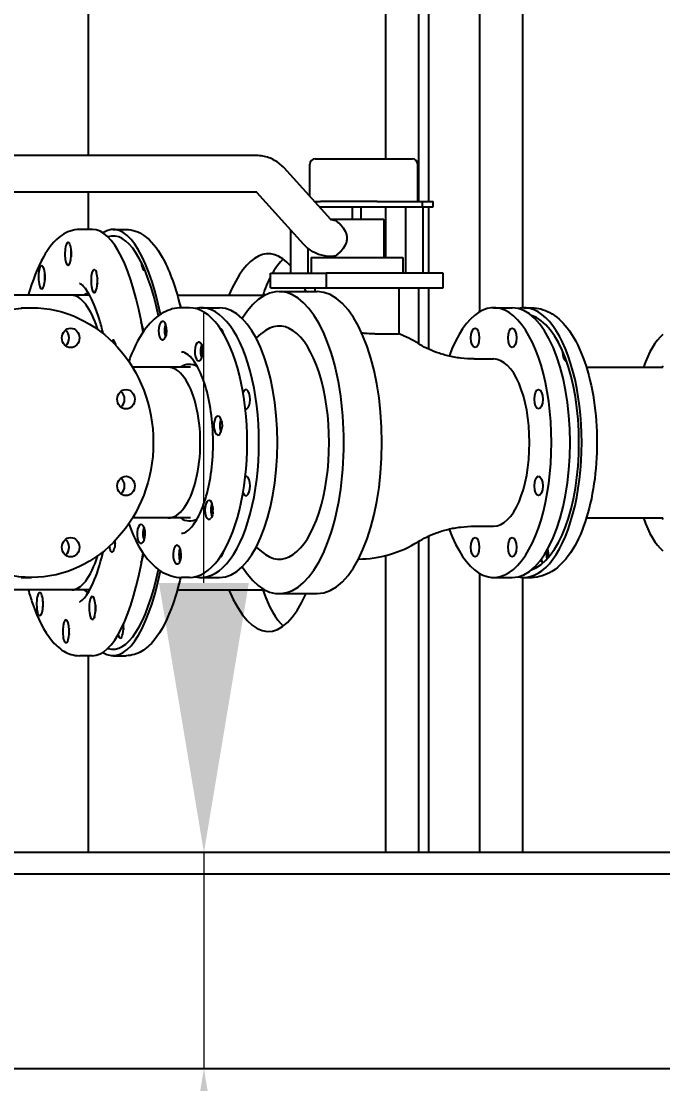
# Model space of a CAD drawing. Header units: millimetres. Extents: x -4172 to 126100, y -2 to 142133.
# Drawn here: x 10008 to 10603, y 42803 to 43788 of the extents above; entities that cross this region are included whole.
import ezdxf

# ---------------------------------------------------------------- set-up
doc = ezdxf.new("R2010")
doc.units = ezdxf.units.MM
doc.header["$LTSCALE"] = 100
doc.layers.add('Dimension', color=7, linetype='Continuous', lineweight=18)
doc.layers.add('Visible', color=7, linetype='Continuous', lineweight=25)
doc.styles.add('Title', font='arial.ttf')
doc.dimstyles.new('Default - Method 2b', dxfattribs={"dimscale": 100, "dimtxt": 3, "dimasz": 2.5, "dimexe": 3, "dimexo": 0.5, "dimgap": 0.7, "dimtad": 0, "dimtoh": 1, "dimdec": 1, "dimrnd": 1e-08, "dimtxsty": 'Title', "dimcen": 0.09, "dimdle": 10, "dimclrd": 256, "dimclre": 256, "dimclrt": 7, "dimadec": 0, "dimazin": 2, "dimtfac": 0.833333, "dimtdec": 1, "dimtmove": 0, "dimatfit": 3, "dimfxl": 1, "dimtolj": 1, "dimlwd": -1, "dimlwe": -1, "dimarcsym": 0})

# ---------------------------------------------------------------- blocks, each defined once
blk = doc.blocks.new('*D93')
at = {"layer": 'Defpoints', "color": 0, "transparency": 16777216}
for p in [(8821.88, 43017.58), (10177.56, 43017.58), (10177.56, 42817.58)]:
    blk.add_point(p, dxfattribs=at)
at = {"layer": 'Dimension', "transparency": 16777216}
for p, q in [((10177.56, 43267.58), (10177.56, 43517.58)), ((8871.88, 43017.58), (10477.56, 43017.58)), ((10177.56, 43017.58), (10177.56, 42817.58)), ((10177.56, 42567.58), (10177.56, 41620.72))]:
    blk.add_line(p, q, dxfattribs=at)
for points in [[(10135.89, 43267.58), (10219.22, 43267.58), (10177.56, 43017.58)], [(10135.89, 42567.58), (10219.22, 42567.58), (10177.56, 42817.58)]]:
    blk.add_solid(points, dxfattribs=at)
at = {"layer": 'Dimension', "color": 7, "transparency": 16777216, "insert": (10330.73, 40883.81), "char_height": 300, "attachment_point": 7, "rotation": 90, "style": 'Title'}
blk.add_mtext('\\A1;200', dxfattribs=at)

msp = doc.modelspace()

# ---------------------------------------------------------------- linework, layer by layer
at = {"layer": 'Visible'}
for p, q in [((10070.63, 43663.58), (10070.63, 43995.43)), ((10345.99, 43660.58), (10345.99, 43995.43)), ((10376.69, 43621.08), (10376.69, 43995.43)), ((10385.91, 43621.08), (10385.91, 43995.43)), ((10433.21, 43518.95), (10433.21, 43995.43)), ((10473.16, 43522.56), (10473.16, 43995.43)), ((10226.45, 43663.58), (9650.73, 43663.58)), ((10280.69, 43660.58), (10370.69, 43660.58)), ((10295.01, 43604.33), (10251.84, 43652.12)), ((10275.69, 43625.72), (10275.69, 43655.58)), ((10375.69, 43621.08), (10375.69, 43655.58)), ((10226.45, 43629.58), (9650.73, 43629.58)), ((10070.63, 43595.08), (10070.63, 43629.58)), ((10269.78, 43581.54), (10226.61, 43629.32)), ((10279.88, 43621.08), (10285.49, 43621.08)), ((10338.03, 43621.08), (10285.49, 43621.08)), ((10338.03, 43621.08), (10380.05, 43621.08)), ((10380.05, 43621.08), (10390.12, 43621.08)), ((10380.05, 43616.08), (10380.05, 43621.08)), ((10390.12, 43616.08), (10390.12, 43621.08)), ((10284.4, 43616.08), (10380.05, 43616.08)), ((10315.31, 43604.58), (10315.31, 43616.08)), ((10323.31, 43604.58), (10323.31, 43616.08)), ((10345.99, 43569.08), (10345.99, 43616.08)), ((10364.6, 43554.58), (10364.6, 43616.08)), ((10380.05, 43616.08), (10390.12, 43616.08)), ((10380.6, 43554.58), (10380.6, 43616.08)), ((10385.91, 43554.58), (10385.91, 43616.08)), ((10294.79, 43604.58), (10344.31, 43604.58)), ((10296.72, 43604.08), (10295.3, 43604.08)), ((10344.31, 43604.58), (10344.31, 43569.08)), ((10074.26, 43595.08), (10062.25, 43595.08)), ((10093.47, 43595.08), (10105.48, 43595.08)), ((10258.03, 43554.58), (10258.03, 43594.55)), ((10274.03, 43554.58), (10274.03, 43577.55)), ((10276.81, 43569.08), (10361.81, 43569.08)), ((10276.81, 43569.08), (10276.81, 43554.58)), ((10294.31, 43570.09), (10294.31, 43569.08)), ((10296.72, 43570.08), (10295.17, 43570.08)), ((10361.81, 43569.08), (10361.81, 43554.58)), ((10239.39, 43554.58), (10290.82, 43554.58)), ((10239.39, 43541.08), (10239.39, 43554.58)), ((10399.24, 43554.58), (10290.82, 43554.58)), ((10290.82, 43554.58), (10290.82, 43541.08)), ((10399.24, 43541.08), (10399.24, 43554.58)), ((10239.39, 43541.08), (10290.82, 43541.08)), ((10280.31, 43541.08), (10280.31, 43537.58)), ((10290.82, 43541.08), (10399.24, 43541.08)), ((10358.31, 43541.08), (10358.31, 43498.29)), ((10376.69, 43489.08), (10376.69, 43541.08)), ((10385.91, 43484.16), (10385.91, 43541.08)), ((10055.05, 43534.08), (9894.54, 43534.08)), ((10071.79, 43534.08), (10055.05, 43534.08)), ((10152.92, 43534.08), (10233.92, 43534.08)), ((10247.26, 43537.58), (10282.49, 43537.58)), ((10008.32, 43522.58), (10017.75, 43522.58)), ((10164.14, 43522.58), (10156.91, 43522.58)), ((10174.98, 43522.58), (10192.15, 43522.58)), ((10446.03, 43522.58), (10463.19, 43522.58)), ((10474.03, 43522.58), (10481.26, 43522.58)), ((10226.06, 43494.35), (10230.92, 43498.63)), ((10336.03, 43498.29), (10358.31, 43498.29)), ((10427.96, 43475.08), (10446.03, 43475.08)), ((10144.26, 43467.43), (10111.4, 43467.43)), ((10165.04, 43467.43), (10144.26, 43467.43)), ((10531.95, 43467.43), (10602.69, 43467.43)), ((10144.26, 43327.73), (10111.4, 43327.73)), ((10165.04, 43327.73), (10144.26, 43327.73)), ((10531.95, 43327.73), (10602.69, 43327.73)), ((10427.96, 43320.08), (10446.03, 43320.08)), ((10376.69, 43017.58), (10376.69, 43306.08)), ((10385.91, 43017.58), (10385.91, 43311)), ((10226.06, 43300.81), (10230.92, 43296.53)), ((10345.99, 43017.58), (10345.99, 43292.93)), ((10008.32, 43272.58), (10017.75, 43272.58)), ((10164.14, 43272.58), (10156.91, 43272.58)), ((10174.98, 43272.58), (10192.15, 43272.58)), ((10433.21, 43017.58), (10433.21, 43276.21)), ((10446.03, 43272.58), (10463.19, 43272.58)), ((10473.16, 43017.58), (10473.16, 43272.6)), ((10474.03, 43272.58), (10481.26, 43272.58)), ((10055.05, 43261.08), (9894.54, 43261.08)), ((10071.79, 43261.08), (10055.05, 43261.08)), ((10152.92, 43261.08), (10233.92, 43261.08)), ((10247.26, 43257.58), (10282.49, 43257.58)), ((10074.26, 43200.08), (10062.25, 43200.08)), ((10070.63, 43017.58), (10070.63, 43200.08)), ((10093.47, 43200.08), (10105.48, 43200.08)), ((27002.34, 43017.58), (9633.81, 43017.58)), ((27002.34, 42997.58), (9633.81, 42997.58)), ((7308.46, 42817.58), (11096.63, 42817.58))]:
    msp.add_line(p, q, dxfattribs=at)
for centre, radius, start, end in [((10280.69, 43655.58), 5, 90, 180), ((10370.69, 43655.58), 5, 0, 90), ((10319.31, 43397.58), 108, 58.16129, 68.83155), ((10319.31, 43397.58), 108, 270.72737, 301.83871)]:
    msp.add_arc(centre, radius, start, end, dxfattribs=at)
for centre, major_axis, ratio, start_param, end_param in [((10093.47, 43397.58), (0, 197.5), 0.278132, 5.35837, 6.458952), ((10074.26, 43397.58), (0, 197.5), 0.278132, 5.257683, 6.283185), ((10093.47, 43397.58), (0, 191.5), 0.278132, 5.373834, 6.37543), ((10051.73, 43572.54), (0, 10.75), 0.278132, 0.202004, 6.040039), ((10237.21, 43397.58), (0, -175), 0.33316, 2.7765, 3.817723), ((10057.49, 43572.54), (0, -10.75), 0.278132, 4.44243, 4.982348), ((10262.53, 43397.58), (0, 175), 0.278132, 0.238916, 0.457538), ((10027.26, 43550.9), (0, 10.75), 0.278132, 0.725603, 6.563638), ((10075.93, 43547.3), (0, -10.75), 0.278132, 2.819998, 8.658033), ((10122.37, 43567.94), (0, -10.75), 0.278132, 5.028868, 6.442209), ((10033.03, 43550.9), (0, -10.75), 0.278132, 4.44243, 4.982348), ((10081.69, 43547.3), (0, -10.75), 0.278132, 4.44243, 4.982348), ((10247.26, 43397.58), (0, 140), 0.428622, 2.535543, 6.889235), ((10262.53, 43397.58), (0, -175), 0.278132, 3.63707, 3.817723), ((10237.21, 43397.58), (0, -175), 0.33316, 2.498092, 2.532207), ((10055.05, 43397.58), (0, 136.5), 0.278132, 5.58696, 6.283185), ((10055.05, 43397.58), (0, 136.5), 0.278132, 5.58696, 6.283185), ((10074.26, 43397.58), (0, 139.5), 0.278132, 0.098476, 0.207764), ((10282.49, 43397.58), (0, 140), 0.428622, 3.141593, 6.283185), ((10446.03, 43397.58), (0, 125), 0.428622, 2.266452, 7.158326), ((10164.14, 43397.58), (0, -125), 0.428622, 0, 3.141593), ((10174.98, 43397.58), (0, 125), 0.428622, 3.040241, 6.384537), ((10192.15, 43397.58), (0, 125), 0.428622, 3.141593, 6.283185), ((10463.19, 43397.58), (0, 125), 0.428622, 3.141593, 6.283185), ((10474.03, 43397.58), (0, 125), 0.428622, 3.040241, 6.384537), ((10087.71, 43397.58), (0, -160), 0.278132, 2.271498, 2.344401), ((10139.33, 43501.4), (0, 8.75), 0.428622, 0.583846, 5.999783), ((10247.26, 43397.58), (0, 108), 0.428622, 2.780908, 6.64387), ((10474.03, 43397.58), (0, 119), 0.428622, 3.27893, 6.145848), ((10044.62, 43494.59), (0, 9), 0.903484, 3.760119, 5.664659), ((10144.75, 43501.4), (0, -8.75), 0.428622, 3.949296, 5.475482), ((10164.14, 43397.58), (0, -119), 0.428622, 3.576547, 3.609168), ((10192.2, 43494.59), (0, 9), 0.428622, 5.187148, 6.191775), ((10093.37, 43481.94), (0, 10.75), 0.278132, 5.437992, 6.72322), ((10174.98, 43397.58), (0, 125), 0.428622, 0.648289, 0.666428), ((10172.77, 43482.1), (0, -8.75), 0.428622, 2.940041, 8.355978), ((10614.53, 43397.58), (0, 105), 0.376863, 0.30387, 0.842984), ((10178.19, 43482.1), (0, -8.75), 0.428622, 3.946379, 5.475482), ((10513.54, 43481.83), (0, -8.75), 0.428622, 4.644887, 6.260908), ((10164.14, 43397.58), (0, 72.5), 0.428622, 6.048253, 6.554392), ((10446.03, 43397.58), (0, 77.5), 0.428622, 3.141593, 6.283185), ((10109.84, 43459.88), (0, 8.75), 0.428622, 5.753615, 6.002752), ((10144.26, 43397.58), (0, -69.85), 0.428622, 0, 3.141593), ((10144.26, 43397.58), (0, -69.85), 0.428622, 0, 3.141593), ((10635.76, 43397.58), (0, -105), 0.428622, 3.966776, 3.984576), ((10095.96, 43437.76), (0, 9), 0.903484, 3.760119, 5.664659), ((10216.56, 43437.76), (0, 9), 0.428622, 2.999215, 7.060434), ((10190.57, 43413.29), (0, -8.75), 0.428622, 2.154642, 7.570579), ((10195.99, 43413.29), (0, -8.75), 0.428622, 3.949296, 5.475482), ((10095.96, 43357.4), (0, 9), 0.903484, 3.760119, 5.664659), ((10216.56, 43357.4), (0, 9), 0.428622, 2.364344, 6.425563), ((10182.3, 43335.28), (0, -8.75), 0.428622, 1.369244, 6.785181), ((10187.72, 43335.28), (0, -8.75), 0.428622, 3.949296, 5.478841), ((10119.37, 43313.06), (0, 8.75), 0.428622, 2.940041, 8.355978), ((10164.14, 43397.58), (0, -72.5), 0.428622, 6.011978, 6.518117), ((10614.53, 43397.58), (0, 105), 0.376863, 2.298609, 2.837722), ((10635.76, 43397.58), (0, -105), 0.428622, 5.440202, 5.458002), ((10124.79, 43313.06), (0, -8.75), 0.428622, 3.949296, 5.214385), ((10044.62, 43300.57), (0, 9), 0.903484, 3.760119, 5.664659), ((10098.13, 43306.98), (0, -10.75), 0.278132, 4.752397, 4.982348), ((10092.37, 43306.98), (0, -10.75), 0.278132, 1.249201, 1.551552), ((10152.8, 43293.76), (0, -8.75), 0.428622, 0.583846, 5.999783), ((10055.05, 43397.58), (0, -136.5), 0.278132, 0, 0.696225), ((10055.05, 43397.58), (0, -136.5), 0.278132, 0, 0.696225), ((10074.26, 43397.58), (0, -197.5), 0.278132, 0, 1.025503), ((10092.37, 43306.98), (0, -10.75), 0.278132, 5.264063, 7.087236), ((10087.71, 43397.58), (0, -160), 0.278132, 0.797192, 0.870095), ((10158.22, 43293.76), (0, -8.75), 0.428622, 3.949296, 5.475482), ((10157.76, 43300.57), (0, -9), 0.428622, 5.303476, 5.946854), ((10192.2, 43300.57), (0, -9), 0.428622, 0.091411, 1.096037), ((10498.64, 43293.69), (0, -8.75), 0.428622, 4.271008, 5.215049), ((10493.22, 43293.69), (0, -8.75), 0.428622, 1.269499, 2.234071), ((10493.22, 43293.69), (0, 8.75), 0.428622, 2.094303, 2.685962), ((10093.47, 43397.58), (0, -197.5), 0.278132, 6.107418, 7.208001), ((10093.47, 43397.58), (0, -191.5), 0.278132, 6.19094, 7.192537), ((10025.53, 43247.86), (0, 10.75), 0.278132, 2.819998, 8.658033), ((10074.26, 43397.58), (0, -139.5), 0.278132, 6.075421, 6.184709), ((10074.19, 43244.26), (0, -10.75), 0.278132, 0.725603, 6.563638), ((10237.21, 43397.58), (0, -175), 0.33316, 5.607055, 6.926686), ((10262.53, 43397.58), (0, -175), 0.278132, 5.607055, 6.044269), ((10031.29, 43247.86), (0, -10.75), 0.278132, 4.44243, 4.982348), ((10079.95, 43244.26), (0, -10.75), 0.278132, 4.44243, 4.982348), ((10049.73, 43222.62), (0, -10.75), 0.278132, 0.202004, 6.040039), ((10055.49, 43222.62), (0, -10.75), 0.278132, 4.44243, 4.982348), ((10074.26, 43397.58), (0, -191.5), 0.278132, 5.862311, 5.866746), ((10100.11, 43227.21), (0, -10.75), 0.278132, 6.275091, 8.055092), ((10105.88, 43227.21), (0, -10.75), 0.278132, 4.534034, 4.982348), ((10100.11, 43227.21), (0, 10.75), 0.278132, 2.368608, 2.688348)]:
    msp.add_ellipse(centre, major_axis=major_axis, ratio=ratio, start_param=start_param, end_param=end_param, dxfattribs=at)
for centre, major_axis, ratio in [((10017.75, 43397.58), (0, 125), 0.903484), ((10054.05, 43494.59), (0, 9), 0.903484), ((10428.8, 43494.59), (0, -9), 0.428622), ((10463.25, 43494.59), (0, -9), 0.428622), ((10105.39, 43437.76), (0, 9), 0.903484), ((10487.6, 43437.76), (0, -9), 0.428622), ((10105.39, 43357.4), (0, -9), 0.903484), ((10487.6, 43357.4), (0, 9), 0.428622), ((10054.05, 43300.57), (0, -9), 0.903484), ((10428.8, 43300.57), (0, 9), 0.428622), ((10463.25, 43300.57), (0, 9), 0.428622)]:
    msp.add_ellipse(centre, major_axis=major_axis, ratio=ratio, dxfattribs=at)
for points, knots in [([(10251.84, 43652.12), (10250.58, 43653.52), (10249.2, 43654.82), (10246.24, 43657.2), (10244.66, 43658.27), (10241.34, 43660.14), (10239.59, 43660.95), (10235.98, 43662.25), (10234.11, 43662.74), (10230.31, 43663.41), (10228.38, 43663.58), (10226.45, 43663.58)], [0.7853982, 0.7853982, 0.7853982, 0.7853982, 0.9424778, 0.9424778, 1.0995574, 1.0995574, 1.2566371, 1.2566371, 1.4137167, 1.4137167, 1.5707963, 1.5707963, 1.5707963, 1.5707963]), ([(10226.61, 43629.32), (10226.54, 43629.41), (10226.47, 43629.47), (10226.38, 43629.54), (10226.34, 43629.56), (10226.32, 43629.58)], [0.7853982, 0.7853982, 0.7853982, 0.7853982, 0.9424778, 0.9424778, 1.0585965, 1.0585965, 1.0585965, 1.0585965]), ([(10295.35, 43604.05), (10295.35, 43604.05), (10295.34, 43604.06), (10295.3, 43604.08), (10295.26, 43604.1), (10295.15, 43604.19), (10295.09, 43604.25), (10295.01, 43604.33)], [1.9268763, 1.9268763, 1.9268763, 1.9268763, 2.0420352, 2.0420352, 2.1991149, 2.1991149, 2.3561945, 2.3561945, 2.3561945, 2.3561945]), ([(10296.72, 43604.08), (10297.2, 43604.08), (10297.75, 43603.97), (10298.98, 43603.52), (10299.66, 43603.18), (10301.07, 43602.3), (10301.81, 43601.76), (10303.26, 43600.52), (10303.98, 43599.83), (10306.03, 43597.62), (10307.41, 43595.76), (10308.92, 43592.65), (10309.34, 43591.56), (10309.89, 43589.34), (10310.04, 43588.2), (10310.04, 43585.96), (10309.89, 43584.82), (10309.34, 43582.59), (10308.92, 43581.5), (10307.41, 43578.39), (10306.03, 43576.54), (10303.98, 43574.33), (10303.26, 43573.64), (10301.81, 43572.4), (10301.07, 43571.86), (10299.66, 43570.98), (10298.98, 43570.64), (10297.75, 43570.19), (10297.2, 43570.08), (10296.72, 43570.08)], [2.673935, 2.673935, 2.673935, 2.673935, 3.006123, 3.006123, 3.338311, 3.338311, 3.670499, 3.670499, 4.002688, 4.002688, 4.675278, 4.675278, 5.011574, 5.011574, 5.347869, 5.347869, 5.684165, 5.684165, 6.02046, 6.02046, 6.693051, 6.693051, 7.025239, 7.025239, 7.357427, 7.357427, 7.689615, 7.689615, 8.021804, 8.021804, 8.021804, 8.021804]), ([(10062.25, 43595.08), (10056.27, 43595.08), (10050.49, 43592.93), (10038.86, 43584.91), (10033.56, 43578.03), (10023.42, 43559.89), (10018.8, 43547.98), (10014.81, 43534.08)], [3.9475622, 3.9475622, 3.9475622, 3.9475622, 4.1371447, 4.1371447, 4.4090032, 4.4090032, 4.7174217, 4.7174217, 4.7174217, 4.7174217]), ([(10105.48, 43595.08), (10111.46, 43595.08), (10117.24, 43592.93), (10128.87, 43584.91), (10134.17, 43578.03), (10145.26, 43558.21), (10150.54, 43543.73), (10155.3, 43525.28), (10155.63, 43523.93), (10155.97, 43522.57)], [3.1727225, 3.1727225, 3.1727225, 3.1727225, 3.362305, 3.362305, 3.6341636, 3.6341636, 3.9965074, 3.9965074, 4.0247148, 4.0247148, 4.0247148, 4.0247148]), ([(10051.13, 43583.07), (10051.22, 43583.14), (10051.31, 43583.19), (10051.65, 43583.32), (10051.9, 43583.31), (10052.24, 43583.14), (10052.35, 43583.07), (10052.45, 43582.98)], [-2.1773625, -2.1773625, -2.1773625, -2.1773625, -2.0762328, -2.0762328, -1.8118997, -1.8118997, -1.6981222, -1.6981222, -1.6981222, -1.6981222]), ([(10295.17, 43570.08), (10293.24, 43570.08), (10291.31, 43570.25), (10287.51, 43570.91), (10285.64, 43571.41), (10282.03, 43572.71), (10280.28, 43573.51), (10276.96, 43575.39), (10275.38, 43576.46), (10272.42, 43578.84), (10271.05, 43580.14), (10269.78, 43581.54)], [1.5707963, 1.5707963, 1.5707963, 1.5707963, 1.727876, 1.727876, 1.8849556, 1.8849556, 2.0420352, 2.0420352, 2.1991149, 2.1991149, 2.3561945, 2.3561945, 2.3561945, 2.3561945]), ([(10025.28, 43558.94), (10025.31, 43559.05), (10025.35, 43559.16), (10025.6, 43559.9), (10025.85, 43560.42), (10026.21, 43560.97), (10026.32, 43561.11), (10026.44, 43561.23)], [-2.1774743, -2.1774743, -2.1774743, -2.1774743, -2.1286878, -2.1286878, -1.8246957, -1.8246957, -1.698103, -1.698103, -1.698103, -1.698103]), ([(10076.87, 43557.5), (10076.91, 43557.45), (10076.96, 43557.39), (10077.26, 43556.97), (10077.51, 43556.48), (10077.83, 43555.61), (10077.92, 43555.34), (10078, 43555.04)], [-2.1774743, -2.1774743, -2.1774743, -2.1774743, -2.1286878, -2.1286878, -1.8246957, -1.8246957, -1.698103, -1.698103, -1.698103, -1.698103]), ([(10084.26, 43498.6), (10083.16, 43503.24), (10081.98, 43507.61), (10077.69, 43521.74), (10074.26, 43529.9), (10067.98, 43540.64), (10065.07, 43543.54), (10062.55, 43545.14), (10062.32, 43545.08), (10062.25, 43545.08)], [3.0854013, 3.0854013, 3.0854013, 3.0854013, 3.2056576, 3.2056576, 3.5034664, 3.5034664, 3.7718564, 3.7718564, 3.9475622, 3.9475622, 3.9475622, 3.9475622]), ([(10156.91, 43522.58), (10151.08, 43522.58), (10145.32, 43520.96), (10134.05, 43514.84), (10128.75, 43509.93), (10118.26, 43496.46), (10113.39, 43487.22), (10108.9, 43475.36), (10108.43, 43474.07), (10107.98, 43472.75)], [4.9548662, 4.9548662, 4.9548662, 4.9548662, 5.1837313, 5.1837313, 5.4577632, 5.4577632, 5.8021821, 5.8021821, 5.8436521, 5.8436521, 5.8436521, 5.8436521]), ([(10481.26, 43522.58), (10487.09, 43522.58), (10492.85, 43520.96), (10504.12, 43514.84), (10509.42, 43509.93), (10519.91, 43496.46), (10524.78, 43487.22), (10532.79, 43466.07), (10535.91, 43454.16), (10540.19, 43429.13), (10541.39, 43416.05), (10541.9, 43389.83), (10541.21, 43376.69), (10538.02, 43351.45), (10535.51, 43339.36), (10528.72, 43317.18), (10524.42, 43307.14), (10513.92, 43290.02), (10507.67, 43282.93), (10494.42, 43274.68), (10487.9, 43272.58), (10481.26, 43272.58)], [6.036366, 6.036366, 6.036366, 6.036366, 6.265231, 6.265231, 6.539263, 6.539263, 6.883682, 6.883682, 7.22752, 7.22752, 7.562259, 7.562259, 7.894038, 7.894038, 8.227446, 8.227446, 8.567878, 8.567878, 8.917374, 8.917374, 9.177959, 9.177959, 9.177959, 9.177959]), ([(10137.27, 43508.7), (10137.27, 43508.71), (10137.28, 43508.72), (10137.64, 43509.26), (10138.04, 43509.65), (10138.83, 43510.11), (10139.23, 43510.19), (10139.87, 43510.08), (10140.13, 43509.97), (10140.38, 43509.8)], [-2.3553859, -2.3553859, -2.3553859, -2.3553859, -2.3490312, -2.3490312, -2.0439715, -2.0439715, -1.7543596, -1.7543596, -1.56067, -1.56067, -1.56067, -1.56067]), ([(10336.03, 43498.29), (10333.79, 43498.29), (10331.39, 43498.39), (10327.23, 43498.7), (10325.54, 43498.87), (10323.83, 43499.07)], [-11.869661, -11.869661, -11.869661, -11.869661, -11.127565, -11.127565, -10.636246, -10.636246, -10.636246, -10.636246]), ([(10095.61, 43489.08), (10095.64, 43488.96), (10095.67, 43488.83), (10095.76, 43488.43), (10095.82, 43488.14), (10095.87, 43487.84)], [-2.1774743, -2.1774743, -2.1774743, -2.1774743, -2.1286878, -2.1286878, -2.0219449, -2.0219449, -2.0219449, -2.0219449]), ([(10173.52, 43490.67), (10173.53, 43490.67), (10173.54, 43490.66), (10173.96, 43490.46), (10174.36, 43490.1), (10175.07, 43489.12), (10175.37, 43488.52), (10175.79, 43487.36), (10175.93, 43486.85), (10176.06, 43486.31)], [-2.3553852, -2.3553852, -2.3553852, -2.3553852, -2.3488819, -2.3488819, -2.0438878, -2.0438878, -1.7543331, -1.7543331, -1.56067, -1.56067, -1.56067, -1.56067]), ([(10427.96, 43475.08), (10423.77, 43475.08), (10419.58, 43475.34), (10411.42, 43476.33), (10407.45, 43477.06), (10399.9, 43478.9), (10396.32, 43480), (10389.68, 43482.44), (10386.62, 43483.78), (10381.04, 43486.52), (10378.52, 43487.94), (10376.28, 43489.33)], [4.712389, 4.712389, 4.712389, 4.712389, 4.7644145, 4.7644145, 4.81644, 4.81644, 4.8684655, 4.8684655, 4.920491, 4.920491, 4.9725165, 4.9725165, 4.9725165, 4.9725165]), ([(10156.91, 43313.58), (10158.29, 43313.58), (10159.92, 43313.98), (10164.61, 43317.54), (10167.33, 43320.49), (10172.54, 43328.82), (10175.05, 43334.07), (10179.55, 43346.69), (10181.51, 43354.14), (10184.49, 43370.47), (10185.47, 43379.4), (10186.26, 43397.68), (10186.05, 43407.04), (10184.44, 43425.08), (10183.04, 43433.76), (10179.3, 43449.37), (10176.97, 43456.33), (10171.88, 43467.65), (10169.14, 43472.11), (10164.06, 43478.22), (10161.74, 43479.96), (10158.74, 43481.4), (10157.8, 43481.58), (10156.91, 43481.58)], [1.813274, 1.813274, 1.813274, 1.813274, 2.127433, 2.127433, 2.413301, 2.413301, 2.690188, 2.690188, 2.982077, 2.982077, 3.283732, 3.283732, 3.589289, 3.589289, 3.894064, 3.894064, 4.192916, 4.192916, 4.478971, 4.478971, 4.751266, 4.751266, 4.954866, 4.954866, 4.954866, 4.954866]), ([(10193.7, 43418.12), (10193.7, 43418.1), (10193.71, 43418.08), (10193.94, 43417.25), (10194.12, 43416.35), (10194.33, 43414.51), (10194.36, 43413.58), (10194.29, 43412.04), (10194.24, 43411.44), (10194.17, 43410.85)], [-2.3553859, -2.3553859, -2.3553859, -2.3553859, -2.3490312, -2.3490312, -2.0439715, -2.0439715, -1.7543596, -1.7543596, -1.56067, -1.56067, -1.56067, -1.56067]), ([(10185.97, 43333.53), (10185.97, 43333.51), (10185.97, 43333.49), (10185.88, 43332.52), (10185.74, 43331.61), (10185.33, 43329.98), (10185.07, 43329.27), (10184.56, 43328.26), (10184.33, 43327.91), (10184.1, 43327.61)], [-2.3553852, -2.3553852, -2.3553852, -2.3553852, -2.3488819, -2.3488819, -2.0438878, -2.0438878, -1.7543331, -1.7543331, -1.56067, -1.56067, -1.56067, -1.56067]), ([(10107.98, 43322.4), (10111.05, 43313.59), (10114.69, 43305.61), (10124.25, 43290.02), (10130.5, 43282.93), (10143.75, 43274.68), (10150.27, 43272.58), (10156.91, 43272.58)], [7.2076729, 7.2076729, 7.2076729, 7.2076729, 7.4863783, 7.4863783, 7.8358742, 7.8358742, 8.0964588, 8.0964588, 8.0964588, 8.0964588]), ([(10376.28, 43305.83), (10378.52, 43307.22), (10381.04, 43308.63), (10386.62, 43311.38), (10389.68, 43312.72), (10396.32, 43315.15), (10399.9, 43316.26), (10407.45, 43318.1), (10411.42, 43318.83), (10419.58, 43319.82), (10423.77, 43320.08), (10427.96, 43320.08)], [1.3106688, 1.3106688, 1.3106688, 1.3106688, 1.3626943, 1.3626943, 1.4147198, 1.4147198, 1.4667453, 1.4667453, 1.5187708, 1.5187708, 1.5707963, 1.5707963, 1.5707963, 1.5707963]), ([(10095.21, 43303.58), (10095.2, 43303.46), (10095.18, 43303.34), (10095.04, 43301.91), (10094.83, 43300.71), (10094.55, 43299.63), (10094.54, 43299.57), (10094.52, 43299.52)], [-3.2077958, -3.2077958, -3.2077958, -3.2077958, -3.1624121, -3.1624121, -2.6741523, -2.6741523, -2.6485085, -2.6485085, -2.6485085, -2.6485085]), ([(10118.62, 43304.48), (10118.61, 43304.49), (10118.6, 43304.49), (10118.18, 43304.7), (10117.81, 43305.06), (10117.12, 43306.04), (10116.81, 43306.63), (10116.36, 43307.8), (10116.2, 43308.31), (10116.08, 43308.85)], [-2.3553852, -2.3553852, -2.3553852, -2.3553852, -2.3488819, -2.3488819, -2.0438878, -2.0438878, -1.7543331, -1.7543331, -1.56067, -1.56067, -1.56067, -1.56067]), ([(10121.5, 43308.85), (10121.57, 43308.55), (10121.65, 43308.27), (10121.85, 43307.66), (10121.96, 43307.34), (10122.09, 43307.05)], [-0.9276785, -0.9276785, -0.9276785, -0.9276785, -0.8250517, -0.8250517, -0.7035905, -0.7035905, -0.7035905, -0.7035905]), ([(10062.25, 43250.08), (10062.38, 43250.08), (10063.8, 43250.13), (10069.28, 43256.54), (10072.23, 43261.32), (10078.21, 43274.97), (10081.26, 43284.26), (10084.02, 43295.55), (10084.14, 43296.05), (10084.26, 43296.56)], [0.8059695, 0.8059695, 0.8059695, 0.8059695, 1.1201288, 1.1201288, 1.371666, 1.371666, 1.6550326, 1.6550326, 1.6681303, 1.6681303, 1.6681303, 1.6681303]), ([(10154.87, 43286.46), (10154.74, 43286.27), (10154.61, 43286.09), (10154.05, 43285.42), (10153.58, 43285.11), (10152.64, 43284.96), (10152.18, 43285.07), (10151.76, 43285.36)], [-3.6196991, -3.6196991, -3.6196991, -3.6196991, -3.4825914, -3.4825914, -3.0417403, -3.0417403, -2.6426685, -2.6426685, -2.6426685, -2.6426685]), ([(10155.97, 43272.59), (10153.86, 43263.94), (10151.53, 43255.9), (10144.05, 43234.48), (10138.44, 43223.02), (10128.1, 43210.34), (10124.4, 43206.86), (10115.74, 43201.69), (10110.67, 43200.08), (10105.48, 43200.08)], [5.4623229, 5.4623229, 5.4623229, 5.4623229, 5.6413213, 5.6413213, 5.985479, 5.985479, 6.1498971, 6.1498971, 6.3143152, 6.3143152, 6.3143152, 6.3143152]), ([(10014.81, 43261.08), (10016.06, 43256.71), (10017.38, 43252.54), (10023.68, 43234.48), (10029.3, 43223.02), (10039.63, 43210.34), (10043.33, 43206.86), (10051.99, 43201.69), (10057.06, 43200.08), (10062.25, 43200.08)], [6.3192953, 6.3192953, 6.3192953, 6.3192953, 6.416161, 6.416161, 6.7603186, 6.7603186, 6.9247367, 6.9247367, 7.0891548, 7.0891548, 7.0891548, 7.0891548]), ([(10024.58, 43237.66), (10024.54, 43237.71), (10024.5, 43237.76), (10024.19, 43238.19), (10023.95, 43238.68), (10023.63, 43239.55), (10023.54, 43239.82), (10023.45, 43240.11)], [-2.1774743, -2.1774743, -2.1774743, -2.1774743, -2.1286878, -2.1286878, -1.8246957, -1.8246957, -1.698103, -1.698103, -1.698103, -1.698103]), ([(10076.18, 43236.21), (10076.14, 43236.11), (10076.11, 43236), (10075.85, 43235.26), (10075.61, 43234.74), (10075.24, 43234.18), (10075.13, 43234.04), (10075.02, 43233.93)], [-2.1774743, -2.1774743, -2.1774743, -2.1774743, -2.1286878, -2.1286878, -1.8246957, -1.8246957, -1.698103, -1.698103, -1.698103, -1.698103]), ([(10100.09, 43216.46), (10100.07, 43216.46), (10100.06, 43216.47), (10099.92, 43216.48), (10099.8, 43216.51), (10099.63, 43216.6), (10099.59, 43216.63), (10099.52, 43216.68), (10099.5, 43216.69), (10099.47, 43216.71), (10099.46, 43216.72), (10099.44, 43216.74), (10099.43, 43216.74), (10099.42, 43216.75), (10099.42, 43216.76), (10099.4, 43216.77), (10099.39, 43216.78), (10099.37, 43216.8), (10099.35, 43216.82), (10099.2, 43216.96), (10099.07, 43217.13), (10098.89, 43217.4), (10098.85, 43217.47), (10098.8, 43217.55)], [-0.586556, -0.586556, -0.586556, -0.586556, -0.5686018, -0.5686018, -0.4414197, -0.4414197, -0.3885209, -0.3885209, -0.3668463, -0.3668463, -0.355743, -0.355743, -0.3485549, -0.3485549, -0.3417734, -0.3417734, -0.3326846, -0.3326846, -0.3132639, -0.3132639, -0.1608562, -0.1608562, -0.1082219, -0.1082219, -0.1082219, -0.1082219]), ([(10050.33, 43212.08), (10050.23, 43212.02), (10050.14, 43211.96), (10049.81, 43211.83), (10049.56, 43211.85), (10049.21, 43212.02), (10049.11, 43212.09), (10049.01, 43212.18)], [-2.1773625, -2.1773625, -2.1773625, -2.1773625, -2.0762328, -2.0762328, -1.8118997, -1.8118997, -1.6981222, -1.6981222, -1.6981222, -1.6981222])]:
    msp.add_open_spline(points, degree=3, knots=knots, dxfattribs=at)
for points in [[(10078.88, 43549.01), (10078.83, 43549.03), (10078.79, 43549.06), (10078.74, 43549.08)], [(10176.52, 43481.64), (10175.85, 43482.14), (10175.17, 43482.61), (10174.46, 43483.06)], [(10076.98, 43245.38), (10077.04, 43245.41), (10077.1, 43245.43), (10077.16, 43245.45)]]:
    msp.add_open_spline(points, degree=3, dxfattribs=at)

# ---------------------------------------------------------------- dimensions: what is measured, and where the dimension line sits
at = {"layer": 'Dimension'}
dim = msp.add_linear_dim(base=(10177.56, 43017.58), p1=(10177.56, 42817.58), p2=(8821.88, 43017.58), angle=90, dimstyle='Default - Method 2b', override={"dimgap": 0.7, "dimtoh": 0, "dimdec": 1, "dimse1": 1, "dimtol": 0, "dimlim": 0, "dimtp": 0, "dimtm": 0, "dimtdec": 1, "dimtofl": 1, "dimatfit": 1}, dxfattribs=at)
dim.commit()
dim.dimension.update_dxf_attribs({"geometry": '*D93', "text_midpoint": (10177.56, 41217.27), "dimtype": 160})

doc.saveas('drawing.dxf')
